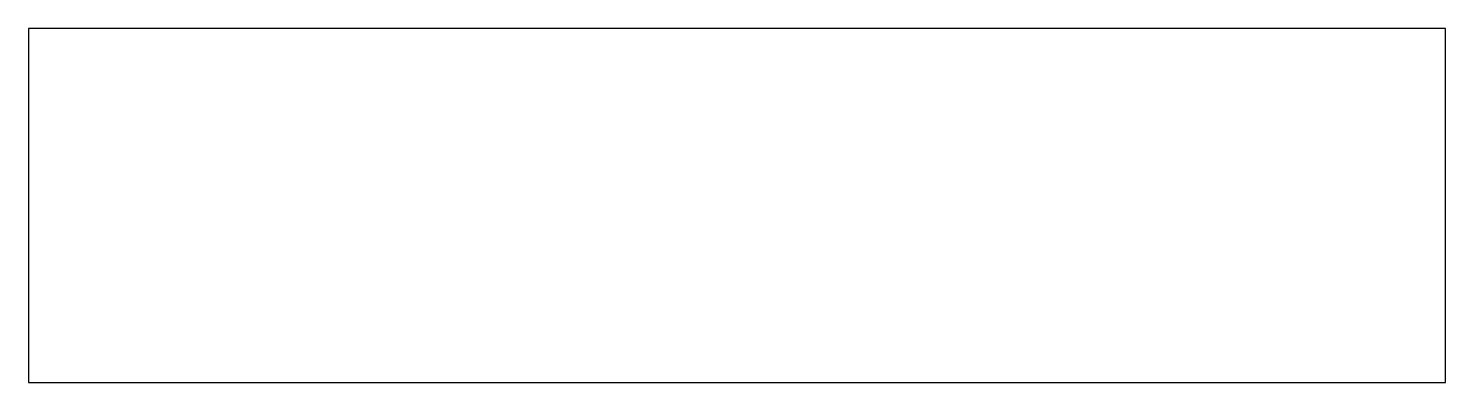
# Model space of a CAD drawing. Extents: x -37.6 to 38.6, y 7 to 26.
import ezdxf

# ---------------------------------------------------------------- set-up
doc = ezdxf.new("R2010")
doc.units = 0
doc.layers.add('1', color=7, linetype='CONTINUOUS')

msp = doc.modelspace()

# ---------------------------------------------------------------- linework, layer by layer
at = {"layer": '1', "linetype": 'CONTINUOUS'}
for p, q in [((38.557, 26.015), (-37.643, 26.015)), ((-37.643, 26.015), (-37.643, 6.965)), ((38.557, 6.965), (38.557, 26.015)), ((-37.643, 6.965), (38.557, 6.965))]:
    msp.add_line(p, q, dxfattribs=at)

doc.saveas('drawing.dxf')
